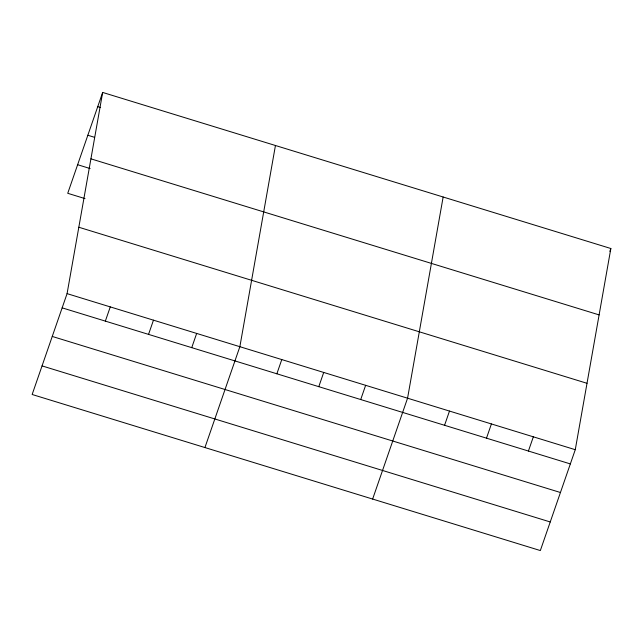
<?xml version="1.0" encoding="UTF-8"?>
<svg xmlns="http://www.w3.org/2000/svg" width="643" height="643" viewBox="0 0 643 643"><rect width="100%" height="100%" fill="white"/><g stroke="black" fill="none" stroke-linecap="round" stroke-linejoin="round"><path stroke-width="0.96" d="M67.073 293.634L102.663 92.439L610.85 248.511L575.268 449.698L540.337 550.561L32.15 394.489L67.073 293.634L575.268 449.698M275.445 145.503L239.863 346.698L204.932 447.552M443.148 197.007L407.566 398.194L372.635 499.056M102.663 92.439L67.732 193.302L85.013 198.607M105.348 321.114L110.274 306.896M148.541 334.384L153.468 320.166M191.743 347.646L196.662 333.428M276.86 373.792L281.787 359.566M318.791 386.668L323.71 372.442M360.715 399.544L365.634 385.318M444.562 425.288L449.489 411.07M486.494 438.164L491.413 423.946M528.417 451.04L533.344 436.822M609.861 251.349L610.85 248.511M97.736 106.666L100.613 107.55M87.834 135.255L94.553 137.321M90.92 158.837L599.107 314.901M77.634 164.712L90.116 168.546M78.816 227.236L587.011 383.3M62.154 307.852L570.341 463.916M52.252 336.442L560.439 492.506M42.052 365.899L550.239 521.963"/></g></svg>
